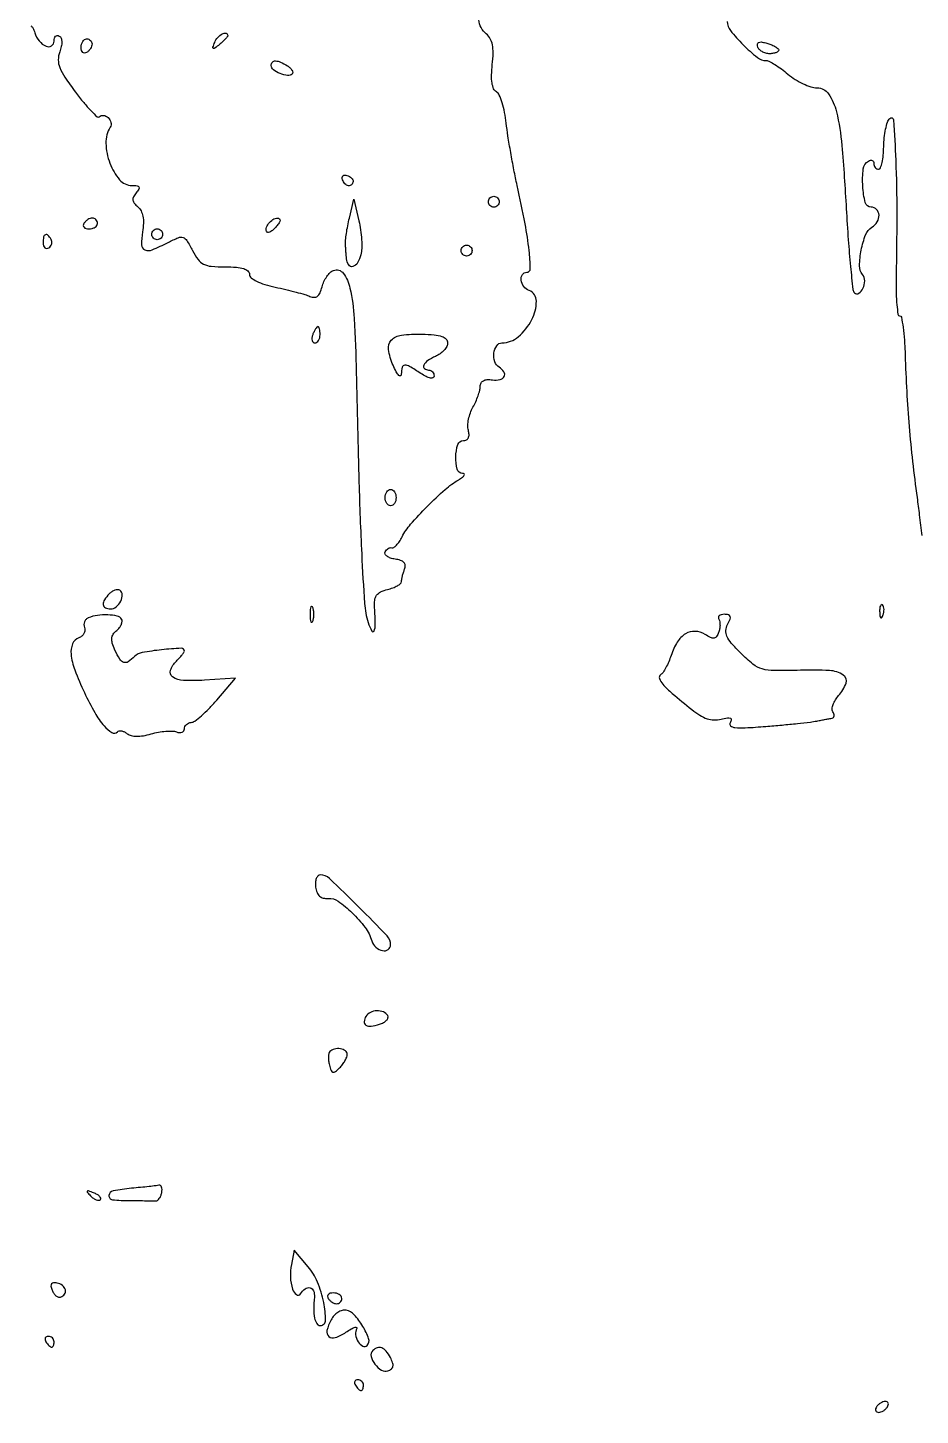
# Model space of a CAD drawing. Extents: x 0 to 4160, y 0 to 3120.
# Drawn here: x 444.2 to 608.6, y 2606.5 to 2862.1 of the extents above; entities that cross this region are included whole.
import ezdxf

# ---------------------------------------------------------------- set-up
doc = ezdxf.new("R2010")
doc.units = 0

msp = doc.modelspace()

# ---------------------------------------------------------------- linework, layer by layer
for points in [[(4159.499279, 606.274193, 0.000001), (4159.667734, 974.478125, 0.000057)], [(757.647081, 3119.740147, 0.000002), (520.492565, 3119.487217, 0.4139)], [(1464, 3119.996847, 0.000069), (1048.172693, 3119.935785, 0.000194)], [(1964.75, 0.149832, 0.000016), (2717.930904, 0.232101, 0.000028), (3351.473438, 0.357111)], [(444.69406, 2862.41838, -0.157237), (445.099023, 2862.011079, -0.04084), (445.453969, 2861.145031, 0.091544), (446.272102, 2859.61086, 0.12188), (447.519786, 2858.651013, 0.24842), (448.521639, 2858.725089, 0.258009), (449, 2859.590402, -0.064646), (449.070311, 2860.131949, -0.1364), (449.282526, 2860.494682, -0.191428), (449.596767, 2860.624602, -0.142792), (449.961789, 2860.523615, -0.166461), (450.295176, 2860.117467, -0.083348), (450.422879, 2859.457417, -0.061885), (450.337409, 2858.59524, -0.035239), (450.034544, 2857.590859, 0.092397), (449.774779, 2856.155607, 0.092882), (450.050395, 2854.725984, 0.054525), (450.990334, 2852.940742, 0.012706), (452.958173, 2850.178345, 0.011359), (454.459551, 2848.271958, 0.019244), (455.811856, 2846.755698, 0.014184), (456.944355, 2845.64508, 0.403092), (457.318886, 2845.65222, -0.235951), (458.095885, 2845.91141, -0.156166), (458.958938, 2845.49314, -0.141958), (459.471336, 2844.61389, -0.202501), (459.334494, 2843.732205, 0.147502), (458.545536, 2840.77457, 0.081903), (459.277583, 2837.080813, 0.088084), (461.072506, 2834.050847, 0.218448), (463.362992, 2833, -0.029061), (464.288586, 2832.946158, -0.24326), (464.625166, 2832.719108, -0.270082), (464.614562, 2832.333488, -0.034427), (464.110114, 2831.632679, 0.056721), (463.636972, 2830.90957, 0.147158), (463.530364, 2830.302597, 0.140723), (463.7753, 2829.719964, 0.050167), (464.414749, 2829.070752, -0.099545), (465.015432, 2828.327388, -0.073425), (465.36382, 2827.325381, -0.05735), (465.45848, 2826.039005, -0.029948), (465.296238, 2824.438073, 0.042553), (465.11498, 2822.052068, 0.302207), (465.734446, 2821.139156, 0.198062), (467.08594, 2821.143777, 0.020695), (470.01892, 2822.509784, -0.019817), (471.880134, 2823.380603, -0.182318), (472.755657, 2823.41329, -0.176096), (473.450718, 2822.860386, -0.01824), (474.49494, 2821.009784, 0.040046), (475.523835, 2819.358778, 0.118181), (476.541073, 2818.505134, 0.095262), (477.965759, 2818.106304, 0.020754), (480.52568, 2818, -0.017986), (482.576786, 2817.926194, -0.056229), (483.932019, 2817.673592, -0.10227), (484.717002, 2817.2443, -0.220084), (485, 2816.632511, 0.227229), (485.29962, 2816.007262, 0.053703), (486.301268, 2815.365588, 0.041517), (487.808203, 2814.764641, 0.022228), (489.75, 2814.26463, -0.006318), (491.687815, 2813.830866, -0.006636), (493.582508, 2813.354898, -0.006389), (495.20598, 2812.901796, -0.029298), (496.126622, 2812.572475, 0.091401), (496.916807, 2812.395933, 0.177458), (497.523824, 2812.592888, 0.127385), (497.992606, 2813.206495, 0.038288), (498.36799, 2814.330055, -0.046744), (498.713725, 2815.309533, -0.044103), (499.240834, 2816.22824, -0.047239), (499.859306, 2816.957391, -0.101984), (500.476114, 2817.35246, -0.337118), (502.270923, 2816.828772, -0.104859), (503.512155, 2814.105383, -0.040961), (504.282146, 2808.512395, -0.008314), (504.665889, 2798.5, 0.0015), (505.163554, 2778.339386, 0.005022), (505.662126, 2765.129129, 0.005183), (506.193524, 2755.998542, 0.060618), (506.864872, 2752.5, 0.038221), (507.511228, 2750.914422, 0.637824), (507.93918, 2750.926504, 0.10848), (508.173651, 2752.139653, 0.01003), (508.034477, 2755.213006, -0.044894), (508.068487, 2756.605739, -0.126964), (508.414535, 2757.506685, -0.129539), (509.148236, 2758.117006, -0.047613), (510.428514, 2758.571414, 0.027829), (511.413337, 2758.877727, 0.039465), (512.244626, 2759.265109, 0.044775), (512.833741, 2759.672014, 0.222791), (513, 2760.026621, -0.046296), (513.038225, 2760.438569, -0.014825), (513.169334, 2761.039821, -0.01465), (513.355788, 2761.704099, -0.015867), (513.576455, 2762.338643, 0.108028), (513.680836, 2763.023793, 0.17643), (513.447475, 2763.555896, 0.124516), (512.841345, 2763.936308, 0.043024), (511.826455, 2764.17043, -0.043858), (510.971229, 2764.36922, -0.078459), (510.330271, 2764.696939, -0.122641), (509.997923, 2765.093531, -0.233372), (510, 2765.5, -0.064219), (510.244962, 2765.86435, -0.073527), (510.564667, 2766.135736, -0.084524), (510.907271, 2766.275923, -0.136208), (511.220143, 2766.259952, 0.241049), (511.573854, 2766.313889, 0.048224), (512.068537, 2766.748433, 0.041241), (512.601468, 2767.41943, 0.028034), (513.097031, 2768.259952, -0.060234), (514.672392, 2770.577543, -0.015801), (517.736092, 2773.873307, -0.016301), (521.038273, 2776.997289, -0.049927), (523.533642, 2778.798821, 0.026132), (524.212333, 2779.241335, 0.098228), (524.555195, 2779.613134, 0.343947), (524.52835, 2779.848756, 0.19504), (524.25, 2779.969591, -0.330707), (523.261954, 2780.741327, -0.073848), (522.986024, 2783.001116, -0.073172), (523.377706, 2785.25571, -0.323833), (524.40638, 2786, 0.119837), (524.958136, 2786.134168, 0.163062), (525.312344, 2786.499131, 0.122282), (525.435727, 2787.096107, 0.05411), (525.316483, 2787.897767, -0.075267), (525.221564, 2788.793906, -0.037562), (525.358221, 2789.929034, -0.036213), (525.681002, 2791.107714, -0.044181), (526.15547, 2792.147767, 0.023557), (526.667826, 2793.158429, 0.021133), (527.103458, 2794.249657, 0.021676), (527.410416, 2795.262664, 0.059978), (527.50761, 2796, -0.122384), (527.668398, 2796.617304, -0.148013), (528.092895, 2797.03602, -0.10854), (528.794923, 2797.229114, -0.047809), (529.762243, 2797.187142, 0.084029), (531.14573, 2797.226935, 0.224406), (531.918807, 2797.800026, 0.276239), (531.878255, 2798.650357, 0.108051), (531, 2799.5, -0.179066), (530.194433, 2800.531885, -0.104745), (530.036342, 2802.111638, -0.118883), (530.529498, 2803.481136, -0.252281), (531.492394, 2804, 0.179726), (534.510496, 2805.121078, 0.095368), (537.019012, 2808.29178, 0.119897), (537.848269, 2811.672965, 0.311047), (536.5, 2813.638374, -0.141407), (535.515488, 2814.382709, -0.128884), (535.035125, 2815.564298, -0.179638), (535.266298, 2816.571054, -0.252575), (536.061273, 2817, 0.420394), (536.725221, 2817.678077, 0.022109), (536.506113, 2821.03039, 0.020219), (535.762749, 2825.951869, 0.006969), (534.302577, 2833, -0.006611), (533.709203, 2835.853883, -0.004735), (533.118258, 2839.059375, -0.004781), (532.613403, 2842.123895, -0.010234), (532.294912, 2844.5, 0.021211), (531.987004, 2846.46807, 0.02706), (531.529694, 2848.246298, 0.026919), (531.001855, 2849.650114, 0.157594), (530.485128, 2850.232077, -0.16211), (529.975217, 2850.816654, -0.061719), (529.680379, 2851.871387, -0.044619), (529.591273, 2853.351764, -0.020798), (529.727124, 2855.271406, 0.021407), (529.874615, 2857.392209, 0.055754), (529.745291, 2858.914213, 0.078385), (529.330985, 2860.040082, 0.092516), (528.606307, 2860.911773, -0.198745), (527.232027, 2863.51521, -0.021142)], [(573, 2863.1913, 0.171184), (573.585344, 2861.531704, 0.027114), (575.930573, 2858.923592, 0.027139), (578.544599, 2856.58453, 0.170545), (580.208472, 2856, -0.123342), (580.765275, 2855.860524, -0.017666), (581.789466, 2855.265625, -0.019179), (582.971314, 2854.457255, -0.015315), (584.182369, 2853.5, 0.034743), (585.494513, 2852.5432, 0.030825), (586.978725, 2851.734375, 0.032127), (588.409237, 2851.174429, 0.07737), (589.529721, 2851, -0.249786), (591.666736, 2849.861363, -0.088781), (593.106484, 2846.589935, -0.038509), (594.11139, 2840.383174, -0.006947), (594.925781, 2828.707709, 0.004036), (595.291226, 2822.98905, 0.006259), (595.70815, 2818.061271, 0.002315), (596.137399, 2813.84896, 0.171455), (596.429997, 2813.236669, 0.348177), (597.234684, 2813.143477, 0.148893), (597.996967, 2814.011934, 0.099758), (598.327484, 2815.450008, 0.181912), (597.939165, 2816.573301, -0.180513), (597.37016, 2818.204944, -0.043137), (597.684618, 2821.109175, -0.04338), (598.498112, 2823.929874, -0.168341), (599.654338, 2825.29969, 0.124988), (600.636554, 2826.280898, 0.145747), (600.958961, 2827.555399, 0.187657), (600.510109, 2828.580584, 0.199358), (599.5, 2829, -0.344462), (598.428603, 2829.837483, -0.04631), (597.967621, 2832.860798, -0.045111), (598.067604, 2836.04339, -0.227733), (599, 2837.5, -0.082592), (599.3821, 2837.656512, -0.161196), (599.70625, 2837.6254, -0.182303), (599.921712, 2837.413961, -0.108972), (600, 2837.059017, 0.081896), (600.066697, 2836.654542, 0.092175), (600.259122, 2836.311086, 0.100667), (600.545665, 2836.081437, 0.119302), (600.882116, 2836, 0.312158), (601.228647, 2836.239702, 0.034356), (601.521891, 2837.215902, 0.032278), (601.73571, 2838.55274, 0.020069), (601.821358, 2840.139242, -0.022941), (601.920647, 2841.801109, -0.026289), (602.171116, 2843.371995, -0.026788), (602.520533, 2844.663408, -0.117434), (602.931806, 2845.331806, -0.645454), (603.649616, 2845.060843, -0.006006), (604.032643, 2837.628759, -0.009902), (604.22267, 2827.972463, -0.004944), (604.100272, 2815.75, 0.011034), (604.105876, 2813.161983, 0.018288), (604.238542, 2810.982812, 0.012676), (604.45022, 2809.266694, 0.371478), (604.759648, 2809, -0.361735), (605.083306, 2808.73059, -0.010884), (605.384788, 2806.870313, -0.016887), (605.631768, 2804.529622, -0.010262), (605.773184, 2801.75, 0.006294), (606.060346, 2795.059802, 0.006958), (606.509424, 2788.599275, 0.006955), (607.138281, 2782.151604, 0.00628), (607.965271, 2775.5, -0.003998), (608.376254, 2772.313254, -0.002357), (608.818844, 2768.5, -0.002357)]]:
    msp.add_lwpolyline(points, format="xyb")
for points in [[(481, 2860.622445, -0.172995), (480.92491, 2860.411909, -0.015689), (480.55265, 2859.984529, -0.018888), (480.060438, 2859.492636, -0.013646), (479.477108, 2858.981001, -0.008807), (478.617386, 2858.292701, -0.27071), (478.355597, 2858.258808, -0.389672), (478.264678, 2858.458284, -0.012731), (478.584097, 2859.358556, -0.091143), (479.143246, 2860.274265, -0.089947), (479.99376, 2860.936277, -0.178047), (480.678078, 2861.025462, -0.350363)], [(456, 2859.059017, -0.089642), (455.926698, 2858.653442, -0.053229), (455.70625, 2858.2129, -0.051032), (455.382515, 2857.806203, -0.06081), (455, 2857.5, -0.139169), (454.620352, 2857.392057, -0.191142), (454.29375, 2857.521475, -0.138808), (454.073267, 2857.889346, -0.066118), (454, 2858.440983, -0.062283), (454.074545, 2859.037096, -0.080552), (454.29375, 2859.542039, -0.097988), (454.618621, 2859.879982, -0.153634), (455, 2860, -0.092995), (455.381732, 2859.928382, -0.096318), (455.70625, 2859.723586, -0.099231), (455.923444, 2859.418051, -0.105429)], [(582.446306, 2858.086879, -0.277859), (582.449374, 2857.820818, -0.132207), (582.196084, 2857.571552, -0.073544), (581.691604, 2857.377229, -0.036434), (581.011526, 2857.275821, -0.068092), (580.266523, 2857.321165, -0.066929), (579.556388, 2857.564738, -0.07251), (578.987413, 2857.961431, -0.113173), (578.655622, 2858.455051, -0.093985), (578.556067, 2859.00531, -0.268128), (578.746334, 2859.328292, -0.159038), (579.235676, 2859.427011, -0.034867), (580.090402, 2859.266108, -0.024733), (580.863787, 2859.02243, -0.027355), (581.583014, 2858.710357, -0.02822), (582.160762, 2858.379172, -0.110519)], [(491.97104, 2855.03906, -0.044378), (492.492363, 2854.640593, -0.073844), (492.8402, 2854.212264, -0.108353), (492.968312, 2853.824088, -0.225803), (492.864168, 2853.530834, -0.232255), (492.021433, 2853.243137, -0.065054), (490.636677, 2853.607605, -0.065144), (489.394149, 2854.314736, -0.235013), (489, 2855.106989, -0.185839), (489.230393, 2855.705454, -0.218031), (489.784321, 2855.943896, -0.103585), (490.709472, 2855.727967, -0.032058)], [(504.075, 2833.725, -0.175736), (503.786965, 2833.130242, -0.239194), (503.227257, 2832.955686, -0.167686), (502.586752, 2833.305209, -0.104687), (502.15, 2834.05, -0.089632), (502.088424, 2834.477775, -0.189618), (502.22, 2834.78, -0.189618), (502.522225, 2834.911576, -0.089632), (502.95, 2834.85, -0.053161), (503.403407, 2834.64317, -0.062883), (503.775469, 2834.354531, -0.073742), (504.014704, 2834.031991, -0.149613)], [(505.521893, 2820.25, -0.070235), (504.915242, 2818.749343, -0.194984), (504.034006, 2818.063645, -0.328831), (503.267981, 2818.351343, -0.123877), (502.875, 2819.5, -0.000862), (502.820705, 2820.16539, -0.000577), (502.7608, 2820.926562, -0.000581), (502.704476, 2821.66407, -0.001147), (502.661765, 2822.25, -0.046609), (502.677564, 2822.946566, -0.009679), (502.842737, 2824.160937, -0.010088), (503.091172, 2825.568358, -0.009367), (503.401747, 2827), (504.229964, 2830.5), (505.155927, 2826.5, -0.022435), (505.469237, 2824.803492, -0.019821), (505.645389, 2823.014063, -0.020288), (505.674523, 2821.388298, -0.055377)], [(531, 2830, -0.099038), (530.923658, 2829.618362, -0.097945), (530.70625, 2829.29375, -0.097945), (530.381638, 2829.076342, -0.099038), (530, 2829, -0.099038), (529.618362, 2829.076342, -0.097945), (529.29375, 2829.29375, -0.097945), (529.076342, 2829.618362, -0.099038), (529, 2830, -0.099038), (529.076342, 2830.381638, -0.097945), (529.29375, 2830.70625, -0.097945), (529.618362, 2830.923658, -0.099038), (530, 2831, -0.099038), (530.381638, 2830.923658, -0.097945), (530.70625, 2830.70625, -0.097945), (530.923658, 2830.381638, -0.099038)], [(454.5, 2826, 0.139169), (454.392057, 2825.620352, 0.191142), (454.521475, 2825.29375, 0.138808), (454.889346, 2825.073267, 0.066118), (455.440983, 2825, 0.062283), (456.037096, 2825.074545, 0.080552), (456.542039, 2825.29375, 0.097988), (456.879982, 2825.618621, 0.153634), (457, 2826, 0.092995), (456.928382, 2826.381732, 0.096318), (456.723586, 2826.70625, 0.099231), (456.418051, 2826.923444, 0.105429), (456.059017, 2827, 0.089642), (455.653442, 2826.926698, 0.053229), (455.2129, 2826.70625, 0.051032), (454.806203, 2826.382515, 0.06081)], [(489.979944, 2825.475834, -0.030935), (489.46205, 2824.924986, -0.05004), (488.952146, 2824.533822, -0.066988), (488.52273, 2824.341746, -0.274667), (488.257364, 2824.409303, -0.264952), (488.077607, 2825.065454, -0.097357), (488.506143, 2825.964713, -0.084765), (489.310438, 2826.733547, -0.149534), (490.181462, 2827, -0.176123), (490.514408, 2826.878966, -0.256649), (490.625144, 2826.594311, -0.110288), (490.451416, 2826.120064, -0.030483)], [(469, 2824, -0.099038), (468.923658, 2823.618362, -0.097945), (468.70625, 2823.29375, -0.097945), (468.381638, 2823.076342, -0.099038), (468, 2823, -0.099038), (467.618362, 2823.076342, -0.097945), (467.29375, 2823.29375, -0.097945), (467.076342, 2823.618362, -0.099038), (467, 2824, -0.099038), (467.076342, 2824.381638, -0.097945), (467.29375, 2824.70625, -0.097945), (467.618362, 2824.923658, -0.099038), (468, 2825, -0.099038), (468.381638, 2824.923658, -0.097945), (468.70625, 2824.70625, -0.097945), (468.923658, 2824.381638, -0.099038)], [(447, 2822.440983, 0.067432), (447.074611, 2821.890269, 0.140899), (447.298542, 2821.524436, 0.190788), (447.63036, 2821.397824, 0.136093), (448.016312, 2821.510081, 0.090427), (448.360589, 2821.820631, 0.095498), (448.565079, 2822.22714, 0.099685), (448.598899, 2822.665803, 0.108373), (448.457295, 2823.069098, 0.050477), (447.86686, 2823.838655, 0.315493), (447.407182, 2823.933879, 0.25701), (447.085158, 2823.519563, 0.039415)], [(526, 2821, -0.099038), (525.923658, 2820.618362, -0.097945), (525.70625, 2820.29375, -0.097945), (525.381638, 2820.076342, -0.099038), (525, 2820, -0.099038), (524.618362, 2820.076342, -0.097945), (524.29375, 2820.29375, -0.097945), (524.076342, 2820.618362, -0.099038), (524, 2821, -0.099038), (524.076342, 2821.381638, -0.097945), (524.29375, 2821.70625, -0.097945), (524.618362, 2821.923658, -0.099038), (525, 2822, -0.099038), (525.381638, 2821.923658, -0.097945), (525.70625, 2821.70625, -0.097945), (525.923658, 2821.381638, -0.099038)], [(496.638374, 2805.5, 0.055937), (496.488865, 2804.925634, 0.100118), (496.516384, 2804.440625, 0.147206), (496.710807, 2804.122486, 0.184534), (497.031385, 2804, 0.152681), (497.400789, 2804.115494, 0.098158), (497.715469, 2804.440625, 0.08088), (497.92777, 2804.926468, 0.062722), (498, 2805.5, 0.024748), (497.971531, 2806.074824, 0.039339), (497.884553, 2806.559375, 0.046727), (497.758929, 2806.903916, 0.289661), (497.606989, 2807, 0.222225), (497.420671, 2806.912889, 0.030693), (497.160341, 2806.559375, 0.030395), (496.887494, 2806.074558, 0.02136)], [(521.5, 2803.993972, -0.125027), (521.336375, 2803.349843, -0.059837), (520.839062, 2802.648885, -0.053832), (520.110595, 2802.001353, -0.051458), (519.25, 2801.512872, 0.045905), (517.829696, 2800.72737, 0.128772), (517.08816, 2799.878019, 0.350511), (517.217622, 2799.278461, 0.172654), (518, 2799, -0.110724), (518.381491, 2798.914471, -0.099987), (518.70625, 2798.672466, -0.094816), (518.924083, 2798.310712, -0.088464), (519, 2797.88499, -0.286531), (518.80072, 2797.565794, -0.165157), (518.335249, 2797.506256, -0.070838), (517.562397, 2797.781016, -0.02426), (516.535183, 2798.38499, 0.011365), (514.475562, 2799.668564, 0.144067), (513.599725, 2799.890725, 0.335088), (513.126182, 2799.504326, 0.054396), (512.960858, 2798.25, -0.253703), (512.79181, 2797.954262, -0.359504), (512.505736, 2797.993306, -0.066734), (512.02868, 2798.673474, -0.017215), (511.451725, 2799.886532, -0.060941), (510.602613, 2802.755017, -0.232561), (511.122654, 2804.491775, -0.178453), (512.976577, 2805.432742, -0.03536), (516.757961, 2805.606027, -0.016065), (519.034003, 2805.476097, -0.059706), (520.436711, 2805.179433, -0.116514), (521.212968, 2804.693109, -0.197286)], [(512, 2775.5, -0.064853), (511.925306, 2774.926543, -0.082425), (511.70625, 2774.440625, -0.098894), (511.381354, 2774.115568, -0.148195), (511, 2774, -0.148195), (510.618646, 2774.115568, -0.098894), (510.29375, 2774.440625, -0.082425), (510.074694, 2774.926543, -0.064853), (510, 2775.5, -0.064853), (510.074694, 2776.073457, -0.082425), (510.29375, 2776.559375, -0.098894), (510.618646, 2776.884432, -0.148195), (511, 2777, -0.148195), (511.381354, 2776.884432, -0.098894), (511.70625, 2776.559375, -0.082425), (511.925306, 2776.073457, -0.064853)], [(459.160081, 2757.760081, 0.051186), (458.277933, 2756.676132, 0.167806), (458.054161, 2755.793594, 0.264619), (458.450162, 2755.21671, 0.113444), (459.393011, 2755, 0.173041), (460.457648, 2755.379824, 0.105284), (461.302372, 2756.433815, 0.121768), (461.573397, 2757.626264, 0.254907), (461.116407, 2758.428056, 0.149524), (460.725973, 2758.530553, 0.072353), (460.213286, 2758.434832, 0.061814), (459.66291, 2758.16727, 0.052404)], [(496.157895, 2754, 0.017491), (496.189089, 2753.10856, 0.078554), (496.306058, 2752.601562, 0.447206), (496.474999, 2752.540618, 0.174857), (496.662281, 2752.75, 0.057986), (496.818615, 2753.320008, 0.037979), (496.87034, 2754, 0.037979), (496.818615, 2754.679992, 0.057986), (496.662281, 2755.25, 0.174857), (496.474999, 2755.459382, 0.447206), (496.306058, 2755.398438, 0.078554), (496.189089, 2754.89144, 0.017491)], [(601.078947, 2754.416667, 0.018894), (601.137993, 2753.670344, 0.168741), (601.279315, 2753.37858, 0.470617), (601.461564, 2753.395823, 0.054073), (601.683114, 2753.8125, 0.051402), (601.839148, 2754.359369, 0.05415), (601.876576, 2754.916927, 0.060344), (601.797407, 2755.402231, 0.126455), (601.604167, 2755.729167, 0.296942), (601.385309, 2755.77538, 0.208169), (601.200665, 2755.592839, 0.077125), (601.089945, 2755.112848, 0.028489)], [(455.306177, 2753.356445, 0.107128), (454.889016, 2753.071168, 0.0975), (454.610295, 2752.629707, 0.093777), (454.512951, 2752.10008, 0.090539), (454.613648, 2751.564435, -0.118473), (454.685107, 2751.020217, -0.100629), (454.510179, 2750.466263, -0.092439), (454.114386, 2749.987498, -0.082493), (453.557471, 2749.660427, 0.204775), (452.407044, 2748.544062, 0.125437), (452.126031, 2746.644721, 0.065431), (452.813858, 2743.750913, 0.019545), (454.597348, 2739.568988, 0.018107), (456.505218, 2735.89009, 0.046445), (458.21496, 2733.430478, 0.08281), (459.636854, 2732.219938, 0.344044), (460.682157, 2732.348823, -0.158164), (461.01273, 2732.517438, -0.085882), (461.47344, 2732.511263, -0.070919), (461.991314, 2732.335988, -0.056253), (462.485835, 2732.011756, 0.116138), (463.188372, 2731.662386, 0.055076), (464.198053, 2731.540434, 0.044725), (465.447801, 2731.63966, 0.027677), (466.885143, 2731.967059, -0.024848), (468.227392, 2732.280793, -0.025094), (469.589739, 2732.45856, -0.025876), (470.787051, 2732.491896, -0.085835), (471.557299, 2732.339639, 0.067984), (472.109121, 2732.210056, 0.1158), (472.576207, 2732.273825, 0.152482), (472.883833, 2732.516989, 0.150949), (473, 2732.893011, -0.109918), (473.095447, 2733.321937, -0.093113), (473.367188, 2733.699687, -0.088209), (473.772621, 2733.968534, -0.085699), (474.25, 2734.084646, 0.144976), (474.925802, 2734.335599, 0.018321), (476.149365, 2735.325336, 0.020265), (477.543994, 2736.643728, 0.015557), (478.960603, 2738.189406), (482.421205, 2742.20952), (476.720052, 2741.85476, -0.02602), (472.829714, 2741.815396, -0.140526), (470.844292, 2742.475842, -0.342364), (470.454069, 2743.691002, -0.109538), (471.54249, 2745.399633, 0.011096), (472.100809, 2745.983298, 0.015473), (472.571856, 2746.531251, 0.011828), (472.933401, 2747.001477, 0.159281), (473, 2747.205233, 0.429692), (472.420069, 2747.755458, 0.013502), (468.809688, 2747.467608, 0.017536), (465.228685, 2746.957004, 0.15336), (463.823653, 2746.223653, -0.046969), (462.654167, 2745.255425, -0.233859), (461.834117, 2745.141369, -0.180184), (461.102683, 2745.730199, -0.027238), (460.216553, 2747.424063, -0.031049), (459.730445, 2748.694484, -0.098827), (459.634422, 2749.59393, -0.127859), (459.897718, 2750.326596, -0.069798), (460.545028, 2751.03737, 0.052802), (461.052506, 2751.558042, 0.066121), (461.396073, 2752.137739, 0.079803), (461.532235, 2752.685385, 0.160866), (461.429973, 2753.113307, 0.203757), (460.634018, 2753.67581, 0.043406), (458.915046, 2753.894324, 0.043834), (456.97125, 2753.801089, 0.062788)], [(571.444227, 2753.090242, -0.09662), (571.617592, 2752.630959, -0.045151), (571.667373, 2751.994417, -0.042451), (571.599286, 2751.295017, -0.04616), (571.414315, 2750.637305, -0.062799), (571.022352, 2749.905698, -0.206814), (570.564509, 2749.627729, -0.147033), (569.934914, 2749.725595, -0.028024), (568.907615, 2750.289768, 0.12803), (567.074052, 2750.864141, 0.151759), (565.32293, 2750.412673, 0.116574), (563.804485, 2748.89349, 0.059182), (562.659575, 2746.428557, -0.021329), (562.221136, 2745.261107, -0.023575), (561.697578, 2744.174624, -0.023833), (561.167243, 2743.297562, -0.100575), (560.732022, 2742.868034, 0.349736), (560.502791, 2742.175332, 0.094423), (561.142134, 2741.112574, 0.034716), (562.872485, 2739.429598, 0.005733), (566.463658, 2736.461746, 0.031361), (567.960735, 2735.400896, 0.058843), (569.303197, 2734.775059, 0.070477), (570.577616, 2734.545839, 0.070904), (571.862811, 2734.680416, -0.017633), (573.037107, 2734.931496, -0.139046), (573.585695, 2734.875932, -0.367247), (573.741327, 2734.583885, -0.085025), (573.515734, 2734.025458, 0.378286), (573.611714, 2733.465386, 0.145044), (574.404502, 2733.139787, 0.039284), (576.330708, 2733.095297, 0.006182), (580.116581, 2733.352364, 0.002925), (583.090047, 2733.608751, 0.003386), (585.918621, 2733.888656, 0.003027), (588.310223, 2734.156336, 0.019928), (589.5, 2734.345126, -0.001457), (590.325037, 2734.507481, -0.001462), (591.150149, 2734.664852, -0.001427), (591.870702, 2734.797973, -0.005843), (592.309017, 2734.872377, 0.168261), (592.562471, 2735.007521, 0.156389), (592.687398, 2735.274771, 0.109914), (592.653104, 2735.646717, 0.060745), (592.461056, 2736.063013, -0.162617), (592.332939, 2736.607332, -0.063338), (592.502092, 2737.371815, -0.053907), (592.914034, 2738.220324, -0.043999), (593.52332, 2739.025768, 0.099596), (594.876108, 2741.297857, 0.343568), (594.366593, 2742.818144, 0.134793), (591.849715, 2743.645454, 0.020246), (586.483005, 2743.694411, -0.008605), (581.635464, 2743.625787, -0.069332), (579.435237, 2743.939205, -0.100096), (577.744904, 2744.818066, -0.026607), (575.473955, 2746.859379, -0.016673), (573.745399, 2748.707226, -0.072868), (572.935873, 2749.961255, -0.126625), (572.747189, 2751.023176, -0.104208), (573.070368, 2752.131483, 0.027662), (573.514915, 2753.085427, 0.173889), (573.534178, 2753.613801, 0.260389), (573.219636, 2753.908854, 0.061069), (572.476167, 2754, 0.057533), (571.905887, 2753.934163, 0.123796), (571.515427, 2753.732759, 0.190729), (571.363662, 2753.434955, 0.16342)], [(497.180933, 2703.75, 0.058023), (497.442879, 2702.754134, 0.116308), (497.9027, 2702.088745, 0.128114), (498.577477, 2701.737721, 0.078659), (499.476808, 2701.67661, -0.178715), (501.319549, 2701.177415, -0.038103), (503.913327, 2699.017357, -0.040096), (506.279036, 2696.320408, -0.083338), (507.551525, 2693.837659, 0.130525), (508.294873, 2692.670016, 0.134956), (509.510724, 2692.043185, 0.20447), (510.54434, 2692.248045, 0.247834), (511, 2693.110866, 0.193164), (510.332135, 2694.775118, 0.006033), (505.095241, 2700.118655, 0.006053), (499.732088, 2705.332744, 0.192113), (498.059555, 2706, 0.192244), (497.622608, 2705.825552, 0.110142), (497.301337, 2705.347474, 0.079288), (497.143636, 2704.621988, 0.049312)], [(506.458881, 2679.933469, 0.112427), (506.12668, 2678.962532, 0.29479), (506.443943, 2678.334218, 0.166245), (507.401499, 2678.139727, 0.04459), (508.93916, 2678.48069, 0.046961), (509.697716, 2678.802462, 0.078782), (510.246662, 2679.221749, 0.11597), (510.507334, 2679.666265, 0.216552), (510.455504, 2680.071996, 0.157535), (509.655349, 2680.75244, 0.107123), (508.469954, 2680.966659, 0.104395), (507.276751, 2680.671265, 0.14258)], [(499.775429, 2673.442095, 0.149855), (499.593683, 2673.09963, 0.0416), (499.527843, 2672.48811, 0.038045), (499.566295, 2671.748603, 0.031954), (499.716023, 2670.977928, 0.027013), (500.039301, 2669.967989, 0.239915), (500.37504, 2669.663844, 0.240056), (500.818354, 2669.756509, 0.027042), (501.607261, 2670.464404, 0.034474), (502.140233, 2671.076413, 0.033293), (502.590883, 2671.762758, 0.035132), (502.90385, 2672.420359, 0.093765), (503, 2672.928571, 0.241641), (502.658833, 2673.593291, 0.116646), (501.749787, 2673.967139, 0.0985), (500.637398, 2673.92436, 0.138525)], [(463.25, 2648.267795, 0.024051), (459.893856, 2647.801963, 0.33), (459.10634, 2646.952017, 0.415805), (459.736177, 2646.170469, 0.026097), (463, 2646, -0.001216), (464.586663, 2645.996141, -0.001564), (466.045312, 2645.984484, -0.001193), (467.267929, 2645.96797, -0.013606), (467.75, 2645.947179, 0.183677), (468.060853, 2646.040955, 0.073485), (468.374664, 2646.366015, 0.059439), (468.64429, 2646.85682, 0.044611), (468.823324, 2647.447179, 0.047664), (468.887674, 2648.029663, 0.090954), (468.80982, 2648.492539, 0.146873), (468.608617, 2648.762942, 0.215372), (468.323324, 2648.825293, -0.022768), (467.796069, 2648.738273, -0.002148), (466.493414, 2648.589461, -0.002747), (464.937731, 2648.427155, -0.002159)], [(455.733333, 2646.875912, 0.043285), (456.246577, 2646.441312, 0.063152), (456.768815, 2646.162781, 0.082976), (457.220211, 2646.072099, 0.20742), (457.526461, 2646.193128, 0.278911), (457.59249, 2646.461316, 0.120343), (457.395085, 2646.789051, 0.070189), (456.940734, 2647.133723, 0.036269), (456.293128, 2647.435707, 0.008399), (455.336218, 2647.78179, 0.286372), (455.111181, 2647.729672, 0.400052), (455.106486, 2647.536448, 0.011214)], [(492.709353, 2634.259908, 0.057701), (492.536677, 2631.918299, 0.064885), (492.921265, 2629.694572, 0.158755), (493.635972, 2628.684349, 0.439816), (494.394335, 2628.829031, -0.095481), (495.248191, 2629.756755, -0.218232), (496.158075, 2629.947578, -0.252384), (496.800471, 2629.387054, -0.115582), (496.947704, 2628.25, 0.022246), (496.819971, 2626.007114, 0.054932), (496.979921, 2624.369233, 0.091823), (497.39656, 2623.356323, 0.254658), (498.050801, 2623, 0.414989), (499.00872, 2623.960458, 0.050695), (498.667338, 2627.232717, 0.046291), (497.51071, 2631.001545, 0.07746), (495.796046, 2633.830539), (493.213895, 2636.899251)], [(448.626714, 2629.530385, 0.055764), (448.93439, 2628.936235, 0.07296), (449.343966, 2628.483049, 0.090133), (449.787707, 2628.234569, 0.16457), (450.198207, 2628.232736, 0.160765), (450.931061, 2628.779007, 0.216905), (451.0806, 2629.581414, 0.172162), (450.561494, 2630.366996, 0.110591), (449.556328, 2630.822649, 0.063478), (448.893064, 2630.874843, 0.228595), (448.53038, 2630.677779, 0.200672), (448.430496, 2630.246378, 0.049503)], [(499.5, 2628, 0.06081), (499.806203, 2627.617485, 0.051032), (500.2129, 2627.29375, 0.053229), (500.653442, 2627.073302, 0.089642), (501.059017, 2627, 0.105429), (501.418051, 2627.076556, 0.099231), (501.723586, 2627.29375, 0.096318), (501.928382, 2627.618268, 0.092995), (502, 2628, 0.153634), (501.879982, 2628.381379, 0.097988), (501.542039, 2628.70625, 0.080552), (501.037096, 2628.925455, 0.062283), (500.440983, 2629, 0.066118), (499.889346, 2628.926733, 0.138808), (499.521475, 2628.70625, 0.191142), (499.392057, 2628.379648, 0.139169)], [(500.021227, 2624.039664, 0.061187), (499.260756, 2622.074188, 0.288758), (499.618843, 2620.976256, 0.268241), (500.805214, 2620.773633, 0.056094), (502.763471, 2621.761115, -0.015076), (503.746297, 2622.362306, -0.047091), (504.451946, 2622.681427, -0.22238), (504.72914, 2622.651643, -0.416376), (504.777307, 2622.452254, 0.176886), (504.547276, 2621.328457, 0.099648), (505.026461, 2620.002941, 0.136856), (505.868883, 2619.213025, 0.327681), (506.668993, 2619.335659, 0.288955), (506.949112, 2620.571985, 0.050356), (505.881549, 2622.83728, 0.050201), (504.30018, 2624.955273, 0.161092), (502.783098, 2625.803255, 0.119277), (502.069898, 2625.769581, 0.071037), (501.291935, 2625.41613, 0.064533), (500.570058, 2624.811583, 0.06342)], [(447.5, 2620, 0.029505), (447.768994, 2619.617226, 0.035638), (448.066025, 2619.29375, 0.038439), (448.34829, 2619.065539, 0.151918), (448.559017, 2619, 0.210953), (448.727648, 2619.07446, 0.081139), (448.870461, 2619.29375, 0.061769), (448.967655, 2619.617151, 0.042167), (449, 2620, 0.105053), (448.918938, 2620.381556, 0.099167), (448.688914, 2620.70625, 0.09642), (448.345238, 2620.923877, 0.093332), (447.940983, 2621, 0.108972), (447.586039, 2620.921712, 0.182303), (447.3746, 2620.70625, 0.161196), (447.343488, 2620.3821, 0.082592)], [(507.70185, 2618.368517, 0.265069), (507.411613, 2617.308181, 0.098284), (508.105063, 2615.86149, 0.094046), (509.325108, 2614.746725, 0.233933), (510.496941, 2614.6372, 0.07941), (511.141605, 2615.010511, 0.178578), (511.425022, 2615.489836, 0.132279), (511.370792, 2616.145892, 0.036489), (510.946502, 2617.099961, 0.047232), (510.155616, 2618.291994, 0.130207), (509.348563, 2618.882474, 0.181494), (508.529397, 2618.893629, 0.110429)], [(504.5, 2612, 0.029505), (504.768994, 2611.617226, 0.035638), (505.066025, 2611.29375, 0.038439), (505.34829, 2611.065539, 0.151918), (505.559017, 2611, 0.210953), (505.727648, 2611.07446, 0.081139), (505.870461, 2611.29375, 0.061769), (505.967655, 2611.617151, 0.042167), (506, 2612, 0.105053), (505.918938, 2612.381556, 0.099167), (505.688914, 2612.70625, 0.09642), (505.345238, 2612.923877, 0.093332), (504.940983, 2613, 0.108972), (504.586039, 2612.921712, 0.182303), (504.3746, 2612.70625, 0.161196), (504.343488, 2612.3821, 0.082592)], [(600.5, 2608, 0.076764), (600.338175, 2607.617617, 0.154201), (600.357263, 2607.29375, 0.186277), (600.550471, 2607.079239, 0.117858), (600.881966, 2607, 0.085235), (601.310186, 2607.073533, 0.053414), (601.769763, 2607.29375, 0.051777), (602.189439, 2607.617474, 0.064269), (602.5, 2608, 0.076764), (602.661825, 2608.382383, 0.154201), (602.642737, 2608.70625, 0.186277), (602.449529, 2608.920761, 0.117858), (602.118034, 2609, 0.085235), (601.689814, 2608.926467, 0.053414), (601.230237, 2608.70625, 0.051777), (600.810561, 2608.382526, 0.064269)]]:
    msp.add_lwpolyline(points, format="xyb", close=True)

doc.saveas('drawing.dxf')
